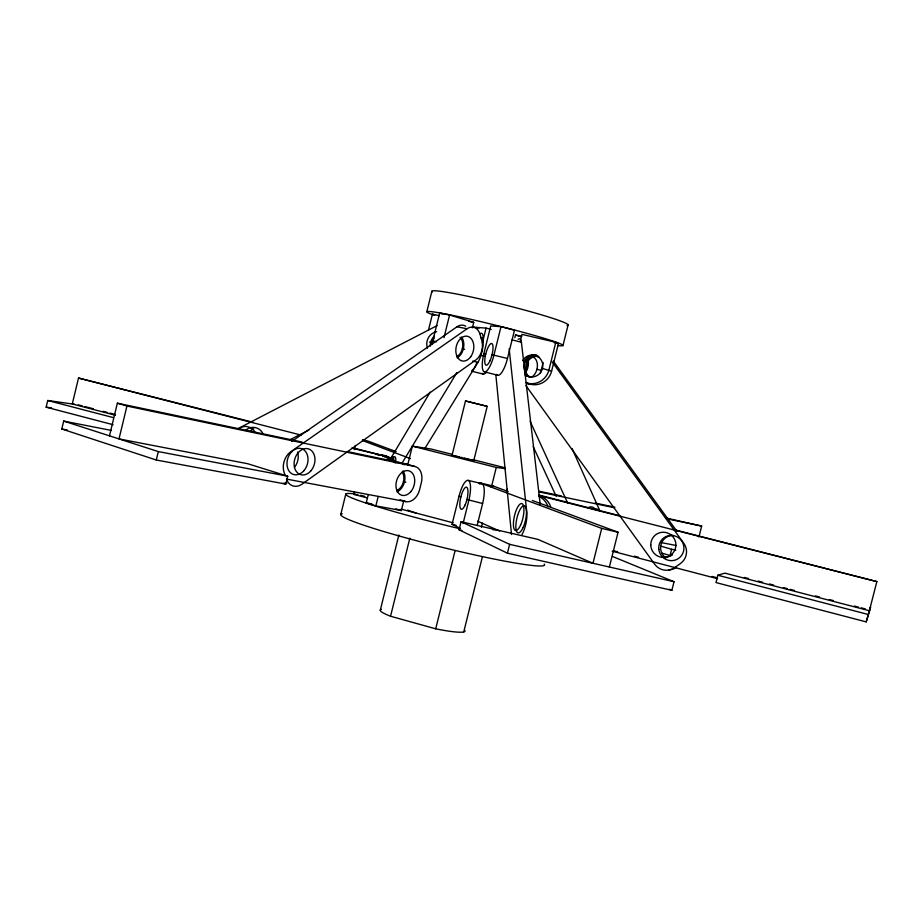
<?xml version="1.0" encoding="UTF-8"?>
<svg xmlns="http://www.w3.org/2000/svg" width="923" height="923" viewBox="0 0 923 923"><rect width="100%" height="100%" fill="white"/><g stroke="black" fill="none" stroke-linecap="round" stroke-linejoin="round"><path stroke-width="1.38" d="M480.052 333.791A13.73 3.75 -75.5 0 1 483.133 338.291L483.087 343.564A13.753 3.773 -75.5 0 1 477.929 362.393L425.215 447.909M113.091 424.707L46.15 407.181L47.754 400.501L74.636 404.32M109.479 435.841L117.371 403.189L126.947 406.051L118.998 438.91L247.756 463.738L287.722 476.21L285.795 484.09L156.275 460.012L61.783 428.987L63.699 421.084L111.383 430.441M253.133 422.307L78.524 378.049L72.271 403.986L115.375 415.212M156.275 460.012L158.318 451.589L63.699 421.084M354.328 449.593L355.343 445.428M340.783 514.492L345.79 494.105M367.192 497.878L353.809 494.359L354.467 491.682M403.743 500.797L401.343 510.546L375.857 505.885L366.235 502.873L368.208 494.843M375.857 505.885L378.188 496.47M426.818 311.755L431.872 291.253M428.434 330.319L432.426 314.108L439.244 315.712M432.218 344.164A17.802 12.587 -78.2 0 1 432.795 340.933L439.66 313.082L449.582 315.008L473.73 322.346L472.357 327.861M407.608 465.411L412.35 446.144L431.179 449.051L452.085 454.358M443.986 337.691L449.582 315.008M380.276 610.311L398.874 534.948M464.742 630.328A43.623 5.1 13.9 0 1 435.702 628.817L390.556 616.241L409.847 538.155M452.051 455.316L465.492 400.974L487.206 406.339L473.741 460.715L452.028 455.339L452.651 455.385M482.417 342.848L486.063 328.103L491.186 329.453M501.004 326.661L493.99 354.974A18.068 5.065 -75.5 0 1 484.587 371.877A18.068 5.065 -75.5 0 1 483.86 353.728L490.736 325.946L501.004 326.661L514.48 330.215L507.477 358.47A18.022 5.18 -75.5 0 1 496.678 374.38M460.508 528.429L452.051 524.368L459.031 496.205A18.345 5.25 -76.9 0 1 468.33 480.456A18.345 5.25 -76.9 0 1 468.838 500.289L463.069 523.537M612.503 556.477L674.021 581.721L671.863 590.316L507.431 553.189L459.077 529.814L461.073 521.749L537.751 539.332L592.981 563.295L601.704 528.394L479.925 482.914A14.583 4.269 -76.8 0 0 478.679 483.041M435.702 628.817L454.993 550.985M514.826 337.714L515.495 335.014L521.737 336.26M520.26 341.268L521.968 334.368L555.808 342.306L558.427 343.668L551.596 371.161A17.664 17.225 -65.8 0 1 526.087 382.503M477.203 525.325L482.614 503.496A18.298 5.365 -76.9 0 0 479.775 484.206M481.425 527.287L482.452 523.11M491.774 485.533L496.262 467.442L505.458 468.676M463.75 631.932L482.417 556.719M506.462 491.947L507.154 489.144M540.22 373.446A17.306 11.63 -77.7 0 0 541.155 370.469L543.151 362.462M555.808 342.306L548.92 370.008A17.802 17.352 -66 0 1 526.202 382.791M507.431 553.189L509.623 544.339L461.073 521.749M562.984 345.525L568.072 325.058M609.365 567.022L618.075 532.225L532.317 500.497M675.809 550.073L671.632 549.277L670.063 555.519L661.929 553.142M698.93 537.001L701.676 526.087L665.529 517.884M674.298 529.71L876.85 581.594L869.374 610.738L724.936 573.148L717.817 575.248L715.971 582.563L866.201 621.894L870.539 607.311L866.201 621.894M473.741 460.715L472.172 460.162M876.85 581.594L538.813 495.513M390.417 458.939L430.176 392.148M401.886 463.381L456.885 372.592M525.948 385.641L654.695 564.23A14.456 14.341 53.8 0 0 674.782 567.576L680.609 563.376A14.468 14.353 51.3 0 0 683.758 543.22L552.242 362.035M286.465 479.129A15.437 11.618 -72.6 0 0 302.144 484.079L475.818 359.993A14.353 9.98 -78.2 0 0 481.864 340.829L480.133 334.599A14.376 10.026 -78.4 0 0 467.026 328.773L290.86 451.705A15.472 11.664 -72.8 0 0 284.18 472.645L285.092 475.241M291.726 441.448L457.012 326.765A14.295 10.026 -78.4 0 1 465.78 326.211M237.592 428.837L437.179 325.565M289.672 439.902L308.824 430.083M674.782 567.576L676.513 567.218A14.353 14.226 53 0 1 668.829 569.872M493.078 529.814L495.743 529.767M353.809 494.359L357.836 494.555M486.063 328.103L476.614 327.411L479.129 328.069M483.86 353.728L485.763 353.959M492.04 354.732L507.477 358.47M352.551 448.278L387.014 456.608A13.845 13.303 -84.1 0 1 394.409 461.708M46.15 407.181L51.607 407.908M487.206 406.351L465.492 400.974M366.235 502.873L371.9 503.912M286.638 479.118L406.108 501.651A14.514 10.268 -73.4 0 0 419.63 489.571L421.35 482.567A14.514 10.28 -73.6 0 0 414.796 466.473L404.989 463.681L347.186 451.532M158.318 451.589L287.722 476.21M61.783 428.987L67.402 430.06M660.695 542.493L676.155 545.481M468.769 321.366L473.73 322.346M453.031 455.454L456.4 456.181M403.443 481.737L405.832 482.21M457.012 326.765L467.026 328.773M126.947 406.051L414.796 466.473M432.795 340.933L436.498 341.718M538.905 491.198L561.426 495.939M595.185 503.058L614.88 507.2M117.371 403.189L302.063 442.036M538.686 491.809L614.556 507.765M666.544 518.703L701.676 526.087M509.623 544.339L674.021 581.721M452.051 524.368L456.112 525.302M459.077 529.814L461.869 530.448M554.227 342.687L558.427 343.668M457.323 456.4L459.342 456.873M601.704 528.394L618.075 532.225M482.614 503.496L466.946 499.493M468.065 480.364L481.714 483.594M479.925 482.914L493.459 486.109L508.204 491.567M542.47 368.473L551.596 371.161M429.483 342.018L431.952 342.606M362.485 439.775L367.908 441.067L396.129 451.612M461.465 457.393L462.527 457.646M472.991 459.654L505.054 467.788M464.557 458.154L467.373 458.869M412.35 446.144L496.262 467.442M484.321 371.819L497.693 375.234M471.699 371.184L483.121 374.092M472.784 361.078L477.929 362.393M538.801 495.005L619.829 515.761M352.148 447.678L387.014 456.608M78.524 378.049L301.083 435.091M480.721 355.24L484.552 356.232M480.571 337.622L483.133 338.291M744.376 577.452L748.553 578.536M758.291 581.075L762.467 582.159M769.424 583.971L773.601 585.055M783.339 587.582L787.515 588.666M790.296 589.393L794.472 590.478M815.344 595.912L819.52 596.996M829.258 599.535L833.434 600.619M854.306 606.042L858.482 607.138M861.263 607.853L865.439 608.938M78.178 404.828L82.332 405.901M85.089 406.628L93.385 408.785M103.053 411.3L107.195 412.373M109.952 413.1L115.479 414.531M47.754 400.501L113.321 417.6M717.817 575.248L868.105 614.441M613.553 550.743L617.718 551.827M634.366 556.165L638.52 557.261M712.048 576.46L716.213 577.544M612.134 551.169L717.609 578.721M512.08 339.849L521.414 342.283L540.22 504.512M360.605 495.282L364.77 496.378M401.147 509.127L453.181 522.822M468.296 459.112L471.549 459.989M536.955 369.258L541.155 370.469M462.354 348.652L464.627 349.298M660.776 546.139L671.632 549.277M515.495 335.014L520.745 336.618M439.66 313.082L442.336 313.889M400.017 499.793L406.108 501.651M395.84 508.838L401.343 510.546M283.13 483.248L285.795 484.09M362.393 440.49L410.481 458.627M459.031 496.205L460.865 496.966M669.256 589.22L671.863 590.316M432.426 314.108L434.745 315.135M477.618 521.16L499.585 531.037M553.292 361.055L676.963 531.383M533.217 446.663L556.177 496.274M530.079 421.2L567.703 503.139M572.11 448.647L599.65 510.327M509.161 348.756L526.814 512.461A15.899 5.065 -77 0 1 522.003 534.532M495.847 374.773L511.515 534.521M491.186 486.986A14.549 4.361 -76.8 0 1 493.459 486.109M297.552 451.993A13.441 10.188 -72.9 0 1 294.402 467.407M402.993 470.892A12.668 9.045 -73.5 0 1 397.005 491.867M404.989 463.681A14.433 10.28 -73.6 0 1 408.451 465.446M238.561 428.918A11.976 11.284 -82.7 0 1 255.013 432.206M383.149 456.124A13.949 13.395 -84.1 0 1 389.725 460.162M390.314 459.366A10.961 2.677 -76.7 0 1 393.833 461.673M592.935 509.427A11.226 7.107 -74.1 0 1 599.35 510.742M518.091 339.295A14.353 4.211 -75.4 0 1 521.414 342.283M461.558 337.01A12.53 8.815 -78.2 0 1 457.22 357.859M286.834 483.214A15.345 11.607 -72.6 0 1 284.422 483.133M250.26 431.11A11.895 11.238 -82.7 0 1 253.802 428.837M245.472 430.453A11.987 11.307 -82.7 0 1 263.17 434.041M430.314 346.137A12.207 11.757 -70.5 0 1 434.272 336.122M427.476 348.213A12.299 11.837 -70.6 0 1 436.648 331.669M391.894 459.769A10.995 2.7 -76.7 0 1 395.748 462.123M587.524 507.996A11.261 7.153 -74.2 0 1 595.45 509.681M528.187 360.455A12.045 8.145 -77.8 0 1 525.499 372.8M460.104 337.299A11.099 7.799 -78.2 0 1 462.585 347.556A11.099 7.799 -78.2 0 1 456.758 356.67M431.652 344.556A10.811 10.418 -70.5 0 1 434.272 338.072M486.606 371.854A17.064 4.777 -75.5 0 1 482.187 373.296M477.006 362.531A17.099 4.673 -75.6 0 1 472.068 370.469M529.121 384.268A17.306 11.63 -77.7 0 1 527.991 384.349M531.994 356.74A10.73 7.211 -77.7 0 1 537.417 365.739A10.73 7.211 -77.7 0 1 531.683 377.057M527.298 361.17A10.672 7.211 -77.8 0 1 525.591 370.792M402.151 471.953A11.214 8.007 -73.5 0 1 396.844 490.54M385.26 460.104A17.987 12.922 -73.5 0 1 394.594 462.065M394.963 462.873A18.091 12.922 -73.5 0 1 404.286 464.834M378.245 455.12A17.156 16.487 -84.3 0 1 391.306 459.204M375.984 454.474A17.295 16.602 -84.3 0 1 384.833 456.747M672.498 554.815A12.53 12.449 55.4 0 1 661.953 556.707M526.445 376.226A12.368 12.057 -65.8 0 1 524.991 374.565M523.976 361.828A12.368 12.057 -65.8 0 1 536.69 354.951M529.26 377.322A12.276 11.976 -65.7 0 1 538.19 356.093M522.66 360.628A11.041 10.753 -66 0 1 538.04 356.74A11.041 10.753 -66 0 1 540.543 372.546A11.041 10.753 -66 0 1 524.818 374.323M530.298 377.138A10.961 10.684 -65.8 0 1 525.06 362.774A10.961 10.684 -65.8 0 1 539.274 357.155M434.364 315.331A70.148 3.496 13.9 0 1 491.682 324.238A70.148 3.496 13.9 0 1 558.127 345.571M477.191 327.734A70.148 3.496 13.9 0 1 472.714 326.557M432.333 292.003A70.171 4.315 13.9 0 1 501.743 304.129A70.171 4.315 13.9 0 1 567.103 325.45M665.795 557.942A12.553 12.461 51 0 1 672.671 535.317M538.79 496.32A17.814 17.468 89.9 0 1 548.043 506.727M538.559 495.443A17.675 17.341 89.8 0 1 550.731 506.831M458.927 528.51A105.003 6.196 13.9 0 1 365.162 502.793A105.003 6.196 13.9 0 1 354.894 493.874M544.178 564.115A104.968 7.419 13.9 0 1 438.344 546.358A104.968 7.419 13.9 0 1 342.237 513.765M390.556 616.241A43.623 5.1 13.9 0 1 381.453 609.365M416.042 513.05A43.693 2.573 13.9 0 1 407.666 510.084M523.122 527.471A13.891 4.419 -77 0 0 524.495 505.873A13.891 4.419 -77 0 0 515.911 524.702A13.891 4.419 -77 0 0 523.122 527.471M303.794 470.799A13.522 10.199 -72.9 0 0 301.648 448.682A13.522 10.199 -72.9 0 0 287.041 465.192A13.522 10.199 -72.9 0 0 303.794 470.799M410.816 491.647A12.737 9.045 -73.5 0 0 409.224 470.926A12.737 9.045 -73.5 0 0 396.002 486.571A12.737 9.045 -73.5 0 0 410.816 491.647M520.537 525.233A13.822 4.373 -77 0 0 522.037 503.635A13.822 4.373 -77 0 0 513.476 522.199A13.822 4.373 -77 0 0 520.537 525.233M310.774 470.961A13.476 10.118 -73 0 0 308.674 448.936A13.476 10.118 -73 0 0 294.16 465.365A13.476 10.118 -73 0 0 310.774 470.961M470.707 356.751A12.599 8.803 -78.1 0 0 467.776 336.364A12.599 8.803 -78.1 0 0 455.974 352.713A12.599 8.803 -78.1 0 0 470.707 356.751M489.94 360.87A11.203 3.138 -75.5 0 0 491.844 343.552A11.203 3.138 -75.5 0 0 484.91 358.62A11.203 3.138 -75.5 0 0 489.94 360.87M465.192 504.789A11.376 3.254 -76.9 0 0 466.611 487.194A11.376 3.254 -76.9 0 0 459.896 502.712A11.376 3.254 -76.9 0 0 465.192 504.789M650.773 544.928A12.634 12.541 56.3 0 0 669.786 555.692A12.634 12.541 56.3 0 0 669.463 533.863A12.634 12.541 56.3 0 0 650.773 544.928M658.826 549.439A12.657 12.564 51.9 0 0 678.878 558.207A12.657 12.564 51.9 0 0 676.305 536.482A12.657 12.564 51.9 0 0 658.826 549.439"/></g></svg>
